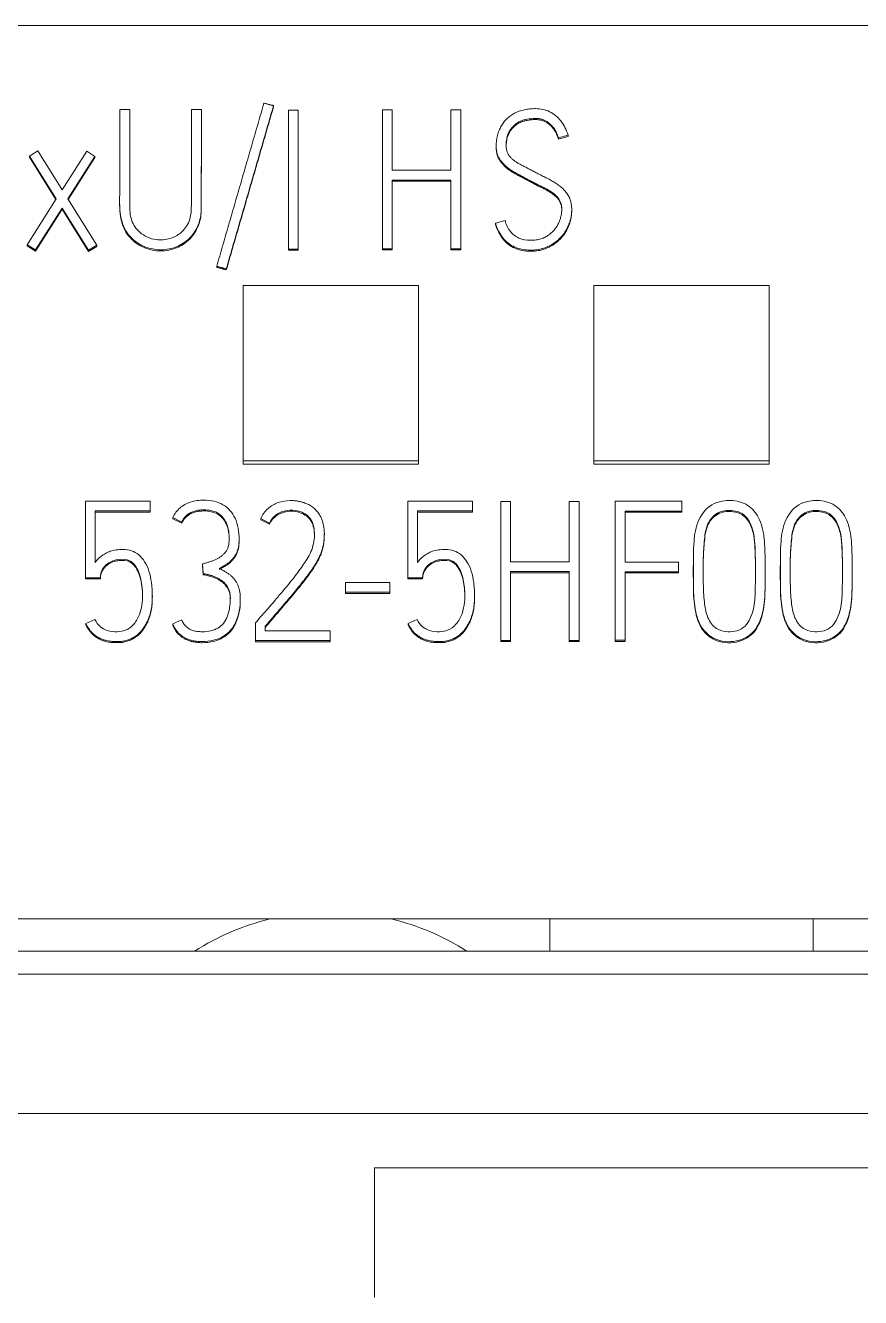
# Model space of a CAD drawing. Header units: millimetres. Extents: x 1359 to 3577, y 1333 to 3557.
# Drawn here: x 2915.69 to 2925.21, y 3315.58 to 3330.08 of the extents above; entities that cross this region are included whole.
import ezdxf

# ---------------------------------------------------------------- set-up
doc = ezdxf.new("R2010")
doc.units = ezdxf.units.MM
doc.set_wipeout_variables(frame=1)
doc.layers.add('000-PI-Oprema', color=30, linetype='Continuous', lineweight=5)
doc.layers.add('002-PI-Kabelska kanalica', color=150, linetype='Continuous')

# ---------------------------------------------------------------- blocks, each defined once
blk = doc.blocks.new('S7-1500 AQ HF - 6ES7532-5HF00-0AB0')
blk.add_wipeout([(0.1, 147), (34.8, 147), (34.8, 0), (0, 0.012)])
at = {"layer": '000-PI-Oprema', "color": 0, "linetype": 'ByBlock', "lineweight": 0}
for p, q in [((29.8, 147), (5, 147)), ((11.812, 146.042), (11.812, 146.029)), ((12.748, 146.086), (12.748, 146.073)), ((13.989, 146.037), (13.989, 144.454)), ((14.099, 146.037), (13.989, 146.037)), ((14.099, 145.35), (14.099, 146.037)), ((14.883, 146.037), (14.77, 146.037)), ((14.77, 146.037), (14.77, 145.35)), ((14.883, 144.454), (14.883, 146.037)), ((11.812, 145.808), (11.812, 145.786)), ((15.997, 145.718), (16.106, 145.749)), ((15.997, 145.705), (16.106, 145.736)), ((16.106, 145.749), (16.106, 145.736)), ((11.812, 145.602), (11.812, 145.615)), ((15.287, 145.629), (15.287, 145.616)), ((15.997, 145.718), (15.997, 145.705)), ((10.061, 145.57), (9.965, 145.511)), ((9.965, 145.511), (10.271, 145.025)), ((9.965, 145.511), (9.965, 145.498)), ((9.965, 145.498), (10.267, 145.018)), ((10.338, 145.128), (10.061, 145.57)), ((10.618, 145.566), (10.338, 145.128)), ((10.402, 145.025), (10.711, 145.507)), ((10.406, 145.018), (10.711, 145.494)), ((10.711, 145.507), (10.618, 145.566)), ((10.711, 145.507), (10.711, 145.494)), ((10.995, 145.417), (10.995, 145.404)), ((11.811, 145.356), (11.811, 145.344)), ((14.77, 145.35), (14.099, 145.35)), ((14.099, 144.454), (14.099, 145.238)), ((14.099, 145.238), (14.77, 145.238)), ((14.099, 145.225), (14.77, 145.225)), ((14.77, 145.238), (14.77, 144.454)), ((10.271, 145.025), (9.939, 144.501)), ((10.733, 144.494), (10.402, 145.025)), ((10.034, 144.441), (10.336, 144.919)), ((10.034, 144.429), (10.336, 144.906)), ((10.336, 144.919), (10.336, 144.906)), ((10.336, 144.919), (10.638, 144.437)), ((10.336, 144.906), (10.638, 144.424)), ((10.993, 144.997), (10.993, 144.985)), ((16.148, 144.891), (16.148, 144.903)), ((15.389, 144.776), (15.28, 144.745)), ((15.28, 144.745), (15.28, 144.732)), ((9.939, 144.501), (10.034, 144.441)), ((9.939, 144.501), (9.939, 144.488)), ((9.939, 144.488), (10.034, 144.429)), ((10.034, 144.441), (10.034, 144.429)), ((10.638, 144.437), (10.733, 144.494)), ((10.638, 144.424), (10.733, 144.481)), ((10.638, 144.437), (10.638, 144.424)), ((10.733, 144.494), (10.733, 144.481)), ((12.919, 144.452), (12.919, 144.44)), ((13.03, 144.452), (13.03, 144.44)), ((13.989, 144.454), (13.989, 144.442)), ((13.989, 144.454), (14.099, 144.454)), ((13.989, 144.442), (14.099, 144.442)), ((14.099, 144.454), (14.099, 144.442)), ((14.77, 144.454), (14.77, 144.442)), ((14.77, 144.454), (14.883, 144.454)), ((14.77, 144.442), (14.883, 144.442)), ((14.883, 144.454), (14.883, 144.442)), ((12.1, 144.256), (12.1, 144.244)), ((12.209, 144.226), (12.209, 144.213)), ((12.4, 144.036), (12.4, 142.037)), ((14.4, 144.036), (12.4, 144.036)), ((14.4, 142.037), (14.4, 144.036)), ((16.4, 144.036), (16.4, 142.037)), ((18.4, 144.036), (16.4, 144.036)), ((18.4, 142.037), (18.4, 144.036)), ((12.4, 142.037), (12.4, 141.999)), ((12.4, 142.037), (14.4, 142.037)), ((12.4, 141.999), (14.4, 141.999)), ((14.4, 142.037), (14.4, 141.999)), ((16.4, 142.037), (16.4, 141.999)), ((16.4, 142.037), (18.4, 142.037)), ((16.4, 141.999), (18.4, 141.999)), ((18.4, 142.037), (18.4, 141.999)), ((10.604, 141.576), (11.343, 141.576)), ((10.604, 140.704), (10.604, 141.576)), ((11.343, 141.576), (11.343, 141.466)), ((14.279, 141.576), (15.018, 141.576)), ((14.279, 140.704), (14.279, 141.576)), ((15.018, 141.576), (15.018, 141.466)), ((15.338, 141.574), (15.338, 139.991)), ((15.449, 141.574), (15.338, 141.574)), ((15.449, 140.887), (15.449, 141.574)), ((16.232, 141.574), (16.119, 141.574)), ((16.119, 141.574), (16.119, 140.887)), ((16.232, 139.991), (16.232, 141.574)), ((17.404, 141.576), (16.643, 141.576)), ((16.643, 141.576), (16.643, 139.993)), ((17.404, 141.464), (17.404, 141.576)), ((10.715, 141.466), (10.715, 140.88)), ((11.343, 141.466), (10.715, 141.466)), ((11.343, 141.453), (10.715, 141.453)), ((11.343, 141.466), (11.343, 141.453)), ((11.599, 141.391), (11.599, 141.378)), ((11.599, 141.391), (11.701, 141.34)), ((11.599, 141.378), (11.701, 141.328)), ((12.602, 141.38), (12.602, 141.367)), ((12.701, 141.329), (12.602, 141.38)), ((14.39, 141.466), (14.39, 140.88)), ((15.018, 141.466), (14.39, 141.466)), ((15.018, 141.453), (14.39, 141.453)), ((15.018, 141.466), (15.018, 141.453)), ((16.756, 140.882), (16.756, 141.464)), ((16.756, 141.464), (17.404, 141.464)), ((16.756, 141.451), (17.404, 141.451)), ((17.404, 141.464), (17.404, 141.451)), ((11.701, 141.34), (11.701, 141.328)), ((12.701, 141.317), (12.602, 141.367)), ((12.701, 141.329), (12.701, 141.317)), ((12.355, 141.13), (12.355, 141.151)), ((13.327, 141.188), (13.327, 141.2)), ((11.938, 140.863), (11.938, 140.85)), ((11.938, 140.863), (11.945, 140.753)), ((11.938, 140.85), (11.945, 140.74)), ((16.119, 140.887), (15.449, 140.887)), ((17.364, 140.882), (16.756, 140.882)), ((17.364, 140.772), (17.364, 140.882)), ((17.534, 140.84), (17.534, 140.827)), ((18.354, 140.796), (18.354, 140.809)), ((18.526, 140.84), (18.526, 140.827)), ((19.346, 140.796), (19.346, 140.809)), ((10.604, 140.704), (10.604, 140.691)), ((10.773, 140.704), (10.604, 140.704)), ((10.773, 140.691), (10.604, 140.691)), ((10.773, 140.704), (10.773, 140.691)), ((11.945, 140.753), (11.945, 140.74)), ((14.075, 140.651), (13.569, 140.651)), ((13.569, 140.651), (13.569, 140.539)), ((14.075, 140.539), (14.075, 140.651)), ((14.279, 140.704), (14.279, 140.691)), ((14.448, 140.704), (14.279, 140.704)), ((14.448, 140.691), (14.279, 140.691)), ((14.448, 140.704), (14.448, 140.691)), ((15.449, 139.991), (15.449, 140.775)), ((15.449, 140.775), (16.119, 140.775)), ((15.449, 140.762), (16.119, 140.762)), ((16.119, 140.775), (16.119, 139.991)), ((16.756, 139.993), (16.756, 140.772)), ((16.756, 140.772), (17.364, 140.772)), ((16.756, 140.76), (17.364, 140.76)), ((17.364, 140.772), (17.364, 140.76)), ((13.569, 140.539), (14.075, 140.539)), ((13.569, 140.539), (13.569, 140.526)), ((13.569, 140.526), (14.075, 140.526)), ((14.075, 140.539), (14.075, 140.526)), ((11.366, 140.486), (11.366, 140.499)), ((12.369, 140.444), (12.369, 140.465)), ((15.04, 140.486), (15.04, 140.499)), ((10.609, 140.182), (10.711, 140.229)), ((11.701, 140.224), (11.599, 140.178)), ((14.284, 140.182), (14.386, 140.229)), ((10.609, 140.182), (10.609, 140.17)), ((11.599, 140.178), (11.599, 140.165)), ((12.542, 139.989), (12.542, 140.191)), ((12.653, 140.152), (12.653, 140.099)), ((12.653, 140.099), (13.394, 140.099)), ((13.394, 140.099), (13.394, 139.989)), ((14.284, 140.182), (14.284, 140.17)), ((12.542, 139.989), (12.542, 139.976)), ((13.394, 139.989), (12.542, 139.989)), ((13.394, 139.976), (12.542, 139.976)), ((13.394, 139.989), (13.394, 139.976)), ((15.338, 139.991), (15.338, 139.978)), ((15.338, 139.991), (15.449, 139.991)), ((15.338, 139.978), (15.449, 139.978)), ((15.449, 139.991), (15.449, 139.978)), ((16.119, 139.991), (16.119, 139.978)), ((16.119, 139.991), (16.232, 139.991)), ((16.119, 139.978), (16.232, 139.978)), ((16.232, 139.991), (16.232, 139.978)), ((16.643, 139.993), (16.756, 139.993)), ((16.643, 139.993), (16.643, 139.98)), ((16.643, 139.98), (16.756, 139.98)), ((16.756, 139.993), (16.756, 139.98)), ((29.8, 136.817), (5, 136.817)), ((15.9, 136.817), (15.9, 136.449)), ((18.9, 136.817), (18.9, 136.449)), ((29.9, 136.449), (4.9, 136.449)), ((29.9, 136.185), (4.9, 136.185)), ((5.9, 134.6), (28.9, 134.6)), ((20.9, 133.978), (13.9, 133.978))]:
    blk.add_line(p, q, dxfattribs=at)
for start, end in [(103.753, 122.3801), (57.6199, 76.247)]:
    blk.add_arc((13.4, 134), 2.9, start, end, dxfattribs=at)
for points, knots in [([(10.995, 146.042), (10.995, 145.971), (10.995, 145.815), (10.995, 145.575), (10.994, 145.337), (10.996, 145.12), (10.989, 144.914), (11.019, 144.701), (11.162, 144.526), (11.357, 144.44), (11.554, 144.441), (11.73, 144.51), (11.852, 144.635), (11.923, 144.797), (11.925, 144.987), (11.924, 145.218), (11.925, 145.489), (11.925, 145.753), (11.925, 145.94), (11.925, 146.026), (11.925, 146.042)], [0, 0, 0, 0, 0.056588, 0.12618, 0.193845, 0.248988, 0.301001, 0.361119, 0.417663, 0.475034, 0.525525, 0.571601, 0.623134, 0.662261, 0.7114, 0.774249, 0.84962, 0.929927, 0.98784, 1, 1, 1, 1]), ([(11.812, 146.042), (11.812, 145.999), (11.812, 145.9), (11.812, 145.732), (11.812, 145.511), (11.811, 145.254), (11.813, 144.999), (11.808, 144.778), (11.704, 144.633), (11.565, 144.56), (11.393, 144.546), (11.219, 144.621), (11.113, 144.783), (11.107, 144.954), (11.108, 145.131), (11.108, 145.338), (11.108, 145.592), (11.108, 145.834), (11.108, 145.987), (11.108, 146.042)], [0, 0, 0, 0, 0.037912, 0.088194, 0.15005, 0.235584, 0.316728, 0.37904, 0.427403, 0.467304, 0.515197, 0.575318, 0.625401, 0.679015, 0.724908, 0.783705, 0.863784, 0.951314, 1, 1, 1, 1]), ([(16.106, 145.749), (16.096, 145.779), (16.074, 145.837), (16.027, 145.914), (15.967, 145.975), (15.898, 146.02), (15.819, 146.047), (15.741, 146.054), (15.67, 146.05), (15.608, 146.041), (15.55, 146.024), (15.497, 146.002), (15.45, 145.973), (15.408, 145.938), (15.372, 145.898), (15.342, 145.852), (15.318, 145.802), (15.3, 145.746), (15.289, 145.687), (15.286, 145.629), (15.289, 145.574), (15.3, 145.526), (15.32, 145.484), (15.346, 145.447), (15.376, 145.413), (15.411, 145.383), (15.45, 145.354), (15.492, 145.328), (15.537, 145.304), (15.583, 145.28), (15.63, 145.255), (15.676, 145.23), (15.722, 145.205), (15.766, 145.183), (15.81, 145.163), (15.851, 145.143), (15.889, 145.121), (15.925, 145.098), (15.956, 145.074), (15.983, 145.047), (16.006, 145.017), (16.023, 144.984), (16.033, 144.945), (16.035, 144.906), (16.033, 144.868), (16.027, 144.83), (16.016, 144.791), (16.001, 144.751), (15.981, 144.712), (15.955, 144.676), (15.924, 144.642), (15.887, 144.612), (15.845, 144.586), (15.796, 144.565), (15.74, 144.554), (15.655, 144.549), (15.545, 144.564), (15.438, 144.649), (15.398, 144.731), (15.389, 144.776)], [0, 0, 0, 0, 0.029502, 0.056552, 0.082213, 0.107035, 0.131706, 0.157625, 0.177725, 0.196768, 0.215008, 0.232485, 0.249262, 0.265692, 0.282067, 0.298646, 0.315747, 0.333416, 0.35172, 0.370963, 0.387214, 0.402039, 0.415923, 0.429557, 0.443355, 0.457518, 0.472137, 0.48722, 0.502837, 0.518847, 0.535063, 0.551489, 0.567151, 0.582304, 0.596956, 0.611001, 0.624363, 0.637091, 0.649186, 0.660727, 0.671894, 0.683121, 0.695107, 0.708316, 0.719066, 0.730707, 0.743348, 0.756492, 0.769735, 0.783289, 0.797204, 0.811603, 0.826753, 0.842746, 0.859925, 0.878764, 0.920226, 0.957605, 1, 1, 1, 1]), ([(15.28, 144.745), (15.289, 144.714), (15.312, 144.654), (15.361, 144.576), (15.424, 144.515), (15.499, 144.47), (15.586, 144.444), (15.671, 144.437), (15.749, 144.442), (15.815, 144.455), (15.876, 144.478), (15.931, 144.508), (15.981, 144.544), (16.024, 144.584), (16.061, 144.63), (16.092, 144.68), (16.117, 144.734), (16.135, 144.789), (16.145, 144.846), (16.149, 144.904), (16.145, 144.961), (16.133, 145.014), (16.111, 145.06), (16.083, 145.101), (16.051, 145.138), (16.013, 145.171), (15.971, 145.2), (15.926, 145.228), (15.878, 145.253), (15.829, 145.277), (15.779, 145.302), (15.732, 145.327), (15.687, 145.351), (15.645, 145.373), (15.605, 145.393), (15.566, 145.413), (15.531, 145.433), (15.499, 145.454), (15.47, 145.476), (15.446, 145.501), (15.426, 145.527), (15.41, 145.557), (15.402, 145.59), (15.399, 145.635), (15.402, 145.689), (15.414, 145.746), (15.436, 145.794), (15.463, 145.832), (15.493, 145.865), (15.528, 145.89), (15.564, 145.91), (15.601, 145.924), (15.639, 145.932), (15.674, 145.936), (15.706, 145.939), (15.739, 145.941), (15.774, 145.939), (15.81, 145.931), (15.843, 145.918), (15.871, 145.901), (15.897, 145.882), (15.919, 145.86), (15.939, 145.837), (15.956, 145.813), (15.969, 145.788), (15.98, 145.763), (15.99, 145.74), (15.995, 145.725), (15.997, 145.718)], [0, 0, 0, 0, 0.030216, 0.057834, 0.084112, 0.110126, 0.13699, 0.166062, 0.187444, 0.207786, 0.227532, 0.246694, 0.265147, 0.28321, 0.301078, 0.318906, 0.33698, 0.354995, 0.372624, 0.390132, 0.408102, 0.424528, 0.439934, 0.454952, 0.469937, 0.485134, 0.500714, 0.516729, 0.533253, 0.550073, 0.566929, 0.583824, 0.598837, 0.613277, 0.627146, 0.64033, 0.652736, 0.664395, 0.675364, 0.685785, 0.695827, 0.705789, 0.716159, 0.727332, 0.74751, 0.765141, 0.780786, 0.795151, 0.808601, 0.821478, 0.833928, 0.845962, 0.857807, 0.868933, 0.878649, 0.88698, 0.899043, 0.910208, 0.920757, 0.930874, 0.940594, 0.950061, 0.959303, 0.96829, 0.9771, 0.985473, 0.993098, 1, 1, 1, 1]), ([(15.4, 145.621), (15.4, 145.64), (15.403, 145.678), (15.414, 145.733), (15.436, 145.781), (15.463, 145.82), (15.493, 145.852), (15.528, 145.878), (15.564, 145.897), (15.601, 145.911), (15.639, 145.919), (15.674, 145.924), (15.706, 145.927), (15.739, 145.928), (15.774, 145.926), (15.81, 145.919), (15.843, 145.905), (15.871, 145.889), (15.897, 145.869), (15.919, 145.848), (15.939, 145.824), (15.956, 145.8), (15.969, 145.775), (15.98, 145.751), (15.99, 145.727), (15.995, 145.712), (15.997, 145.705)], [0, 0, 0, 0, 0.065823, 0.131059, 0.188942, 0.242091, 0.291852, 0.339495, 0.385558, 0.430084, 0.473906, 0.515072, 0.551021, 0.581842, 0.626473, 0.667782, 0.706813, 0.744244, 0.780205, 0.815232, 0.849428, 0.882676, 0.915274, 0.946254, 0.974465, 1, 1, 1, 1]), ([(10.993, 144.985), (10.993, 144.96), (10.995, 144.861), (11.019, 144.688), (11.162, 144.513), (11.357, 144.427), (11.554, 144.428), (11.73, 144.497), (11.852, 144.623), (11.923, 144.785), (11.925, 144.974), (11.924, 145.205), (11.925, 145.414), (11.925, 145.544), (11.925, 145.581)], [0, 0, 0, 0, 0.033223, 0.13371, 0.228223, 0.324119, 0.408514, 0.48553, 0.571667, 0.637068, 0.719204, 0.824256, 0.950238, 1, 1, 1, 1]), ([(15.287, 145.622), (15.287, 145.619), (15.287, 145.598), (15.289, 145.561), (15.3, 145.513), (15.32, 145.472), (15.346, 145.435), (15.376, 145.401), (15.411, 145.37), (15.45, 145.342), (15.492, 145.315), (15.537, 145.291), (15.583, 145.268), (15.63, 145.243), (15.676, 145.217), (15.722, 145.193), (15.766, 145.17), (15.81, 145.15), (15.851, 145.13), (15.889, 145.108), (15.925, 145.085), (15.956, 145.061), (15.983, 145.034), (16.006, 145.005), (16.023, 144.971), (16.033, 144.933), (16.035, 144.906), (16.035, 144.893)], [0, 0, 0, 0, 0.008262, 0.056111, 0.099761, 0.14064, 0.180782, 0.221408, 0.263107, 0.306149, 0.350557, 0.396538, 0.443676, 0.491422, 0.539784, 0.585899, 0.630514, 0.673652, 0.715005, 0.754346, 0.79182, 0.827432, 0.861414, 0.894293, 0.927346, 0.962637, 1, 1, 1, 1]), ([(15.28, 144.732), (15.289, 144.701), (15.312, 144.642), (15.361, 144.564), (15.424, 144.502), (15.499, 144.458), (15.586, 144.431), (15.671, 144.424), (15.749, 144.429), (15.815, 144.443), (15.876, 144.466), (15.931, 144.495), (15.981, 144.531), (16.024, 144.572), (16.061, 144.617), (16.092, 144.667), (16.117, 144.721), (16.135, 144.777), (16.145, 144.834), (16.148, 144.872), (16.148, 144.892), (16.148, 144.892)], [0, 0, 0, 0, 0.077352, 0.148056, 0.215328, 0.281923, 0.350695, 0.425118, 0.479856, 0.531932, 0.582482, 0.631538, 0.678776, 0.725017, 0.770759, 0.816399, 0.862669, 0.908787, 0.953917, 0.998739, 1, 1, 1, 1]), ([(12.129, 140.812), (12.138, 140.816), (12.156, 140.826), (12.182, 140.841), (12.209, 140.857), (12.235, 140.875), (12.26, 140.896), (12.283, 140.92), (12.304, 140.946), (12.321, 140.976), (12.336, 141.01), (12.348, 141.048), (12.354, 141.091), (12.357, 141.166), (12.349, 141.267), (12.315, 141.382), (12.256, 141.475), (12.173, 141.543), (12.069, 141.582), (11.942, 141.594), (11.804, 141.578), (11.675, 141.507), (11.618, 141.434), (11.599, 141.391)], [0, 0, 0, 0, 0.019459, 0.039301, 0.05955, 0.080105, 0.100989, 0.122386, 0.144292, 0.16684, 0.190353, 0.215738, 0.244087, 0.27581, 0.363621, 0.439823, 0.508996, 0.575574, 0.644592, 0.722009, 0.822031, 0.909956, 1, 1, 1, 1]), ([(12.602, 141.38), (12.621, 141.423), (12.677, 141.498), (12.799, 141.572), (12.907, 141.586), (12.983, 141.584), (13.022, 141.579), (13.058, 141.572), (13.091, 141.562), (13.121, 141.551), (13.148, 141.539), (13.173, 141.525), (13.195, 141.51), (13.214, 141.494), (13.231, 141.477), (13.245, 141.46), (13.263, 141.438), (13.282, 141.408), (13.3, 141.369), (13.312, 141.328), (13.321, 141.286), (13.326, 141.244), (13.328, 141.203), (13.326, 141.164), (13.323, 141.126), (13.318, 141.09), (13.31, 141.054), (13.301, 141.02), (13.287, 140.981), (13.268, 140.935), (13.238, 140.88), (13.201, 140.822), (13.157, 140.76), (13.108, 140.694), (13.053, 140.624), (12.994, 140.552), (12.931, 140.476), (12.864, 140.398), (12.795, 140.318), (12.724, 140.235), (12.677, 140.18), (12.653, 140.152)], [0, 0, 0, 0, 0.061339, 0.118477, 0.180647, 0.199061, 0.216082, 0.231833, 0.246526, 0.260308, 0.273254, 0.285426, 0.29689, 0.307753, 0.31802, 0.327627, 0.336606, 0.355189, 0.37361, 0.392165, 0.410785, 0.42927, 0.447741, 0.464235, 0.480574, 0.496814, 0.51268, 0.527892, 0.542508, 0.566365, 0.593275, 0.623397, 0.656474, 0.692185, 0.730563, 0.771282, 0.814001, 0.858722, 0.904903, 0.951996, 1, 1, 1, 1]), ([(17.864, 141.578), (17.822, 141.57), (17.698, 141.53), (17.564, 141.338), (17.532, 141.04), (17.536, 140.744), (17.535, 140.488), (17.564, 140.278), (17.625, 140.113), (17.806, 139.979), (18.009, 139.961), (18.212, 140.055), (18.323, 140.249), (18.354, 140.482), (18.353, 140.737), (18.354, 140.991), (18.342, 141.204), (18.29, 141.389), (18.198, 141.515), (18.038, 141.588), (17.928, 141.59), (17.864, 141.578)], [0, 0, 0, 0, 0.03125, 0.09375, 0.15625, 0.25, 0.3125, 0.34375, 0.40625, 0.4375, 0.5, 0.546875, 0.59375, 0.65625, 0.71875, 0.78125, 0.84375, 0.875, 0.921875, 0.953125, 1, 1, 1, 1]), ([(18.856, 141.578), (18.814, 141.57), (18.69, 141.53), (18.556, 141.338), (18.524, 141.04), (18.528, 140.744), (18.527, 140.488), (18.556, 140.278), (18.617, 140.113), (18.798, 139.979), (19.001, 139.961), (19.204, 140.055), (19.315, 140.249), (19.346, 140.482), (19.345, 140.737), (19.346, 140.991), (19.334, 141.204), (19.282, 141.389), (19.19, 141.515), (19.03, 141.588), (18.92, 141.59), (18.856, 141.578)], [0, 0, 0, 0, 0.03125, 0.09375, 0.15625, 0.25, 0.3125, 0.34375, 0.40625, 0.4375, 0.5, 0.546875, 0.59375, 0.65625, 0.71875, 0.78125, 0.84375, 0.875, 0.921875, 0.953125, 1, 1, 1, 1]), ([(11.701, 141.34), (11.705, 141.35), (11.715, 141.367), (11.733, 141.392), (11.752, 141.412), (11.773, 141.429), (11.794, 141.443), (11.816, 141.454), (11.838, 141.462), (11.861, 141.469), (11.885, 141.474), (11.908, 141.477), (11.931, 141.479), (12.001, 141.48), (12.12, 141.461), (12.232, 141.319), (12.245, 141.186), (12.24, 141.094), (12.231, 141.053), (12.216, 141.019), (12.195, 140.99), (12.171, 140.964), (12.144, 140.942), (12.113, 140.924), (12.081, 140.908), (12.046, 140.895), (12.01, 140.884), (11.974, 140.873), (11.95, 140.866), (11.938, 140.863)], [0, 0, 0, 0, 0.025161, 0.048595, 0.070641, 0.091589, 0.111603, 0.13094, 0.14993, 0.168791, 0.187661, 0.206323, 0.224495, 0.242226, 0.372375, 0.490579, 0.643633, 0.679942, 0.712328, 0.741834, 0.769901, 0.797396, 0.824894, 0.852838, 0.881452, 0.911007, 0.940973, 0.970636, 1, 1, 1, 1]), ([(11.701, 141.328), (11.705, 141.337), (11.715, 141.355), (11.733, 141.379), (11.752, 141.399), (11.773, 141.416), (11.794, 141.43), (11.816, 141.441), (11.838, 141.45), (11.861, 141.456), (11.885, 141.461), (11.908, 141.464), (11.931, 141.466), (12.001, 141.468), (12.12, 141.448), (12.229, 141.311), (12.242, 141.2), (12.242, 141.141)], [0, 0, 0, 0, 0.039855, 0.076975, 0.111896, 0.145077, 0.176779, 0.207409, 0.237489, 0.267365, 0.297255, 0.326816, 0.355601, 0.383686, 0.589842, 0.777078, 1, 1, 1, 1]), ([(12.542, 140.191), (12.561, 140.214), (12.61, 140.27), (12.686, 140.356), (12.77, 140.454), (12.868, 140.569), (12.98, 140.703), (13.094, 140.858), (13.195, 141.022), (13.226, 141.207), (13.188, 141.39), (13.043, 141.474), (12.902, 141.481), (12.774, 141.435), (12.722, 141.37), (12.701, 141.329)], [0, 0, 0, 0, 0.045359, 0.114131, 0.17535, 0.242134, 0.346278, 0.440872, 0.537641, 0.636505, 0.724648, 0.804409, 0.869967, 0.936574, 1, 1, 1, 1]), ([(13.214, 141.186), (13.214, 141.191), (13.213, 141.256), (13.188, 141.378), (13.043, 141.461), (12.902, 141.468), (12.774, 141.423), (12.722, 141.357), (12.701, 141.317)], [0, 0, 0, 0, 0.023108, 0.259992, 0.474349, 0.650538, 0.829542, 1, 1, 1, 1]), ([(18.09, 141.437), (18.06, 141.456), (17.972, 141.478), (17.826, 141.471), (17.684, 141.336), (17.659, 141.138), (17.645, 140.931), (17.648, 140.754), (17.648, 140.579), (17.657, 140.42), (17.691, 140.247), (17.775, 140.123), (17.935, 140.077), (18.126, 140.105), (18.227, 140.325), (18.243, 140.562), (18.243, 140.811), (18.241, 141.038), (18.226, 141.214), (18.182, 141.35), (18.12, 141.419), (18.09, 141.437)], [0, 0, 0, 0, 0.03125, 0.078125, 0.125, 0.1875, 0.25, 0.3125, 0.34375, 0.40625, 0.453125, 0.5, 0.53125, 0.59375, 0.65625, 0.71875, 0.8125, 0.875, 0.921875, 0.96875, 1, 1, 1, 1]), ([(18.09, 141.424), (18.06, 141.443), (17.972, 141.466), (17.826, 141.458), (17.684, 141.324), (17.659, 141.125), (17.648, 140.961), (17.647, 140.864), (17.647, 140.838)], [0, 0, 0, 0, 0.114194, 0.285486, 0.456777, 0.685166, 0.913555, 1, 1, 1, 1]), ([(18.243, 140.75), (18.243, 140.778), (18.242, 140.876), (18.241, 141.026), (18.226, 141.201), (18.182, 141.337), (18.12, 141.406), (18.09, 141.424)], [0, 0, 0, 0, 0.115044, 0.410029, 0.631268, 0.852507, 1, 1, 1, 1]), ([(19.082, 141.437), (19.052, 141.456), (18.964, 141.478), (18.818, 141.471), (18.676, 141.336), (18.651, 141.138), (18.637, 140.931), (18.64, 140.754), (18.64, 140.579), (18.649, 140.42), (18.683, 140.247), (18.767, 140.123), (18.927, 140.077), (19.118, 140.105), (19.219, 140.325), (19.235, 140.562), (19.235, 140.811), (19.233, 141.038), (19.218, 141.214), (19.174, 141.35), (19.112, 141.419), (19.082, 141.437)], [0, 0, 0, 0, 0.03125, 0.078125, 0.125, 0.1875, 0.25, 0.3125, 0.34375, 0.40625, 0.453125, 0.5, 0.53125, 0.59375, 0.65625, 0.71875, 0.8125, 0.875, 0.921875, 0.96875, 1, 1, 1, 1]), ([(19.082, 141.424), (19.052, 141.443), (18.964, 141.466), (18.818, 141.458), (18.676, 141.324), (18.651, 141.125), (18.64, 140.961), (18.639, 140.864), (18.639, 140.838)], [0, 0, 0, 0, 0.114194, 0.285486, 0.456777, 0.685166, 0.913555, 1, 1, 1, 1]), ([(19.235, 140.75), (19.235, 140.778), (19.234, 140.876), (19.233, 141.026), (19.218, 141.201), (19.174, 141.337), (19.112, 141.406), (19.082, 141.424)], [0, 0, 0, 0, 0.115044, 0.410029, 0.631268, 0.852507, 1, 1, 1, 1]), ([(12.129, 140.799), (12.138, 140.804), (12.156, 140.813), (12.182, 140.828), (12.209, 140.844), (12.235, 140.862), (12.26, 140.883), (12.283, 140.907), (12.304, 140.934), (12.321, 140.964), (12.336, 140.997), (12.348, 141.035), (12.354, 141.078), (12.355, 141.109), (12.355, 141.126), (12.355, 141.127)], [0, 0, 0, 0, 0.070239, 0.141859, 0.214947, 0.289138, 0.36452, 0.44175, 0.520823, 0.60221, 0.68708, 0.778706, 0.881031, 0.995537, 1, 1, 1, 1]), ([(13.327, 141.189), (13.327, 141.189), (13.327, 141.176), (13.326, 141.151), (13.323, 141.114), (13.318, 141.077), (13.31, 141.041), (13.301, 141.007), (13.287, 140.969), (13.268, 140.922), (13.238, 140.868), (13.201, 140.809), (13.157, 140.747), (13.108, 140.681), (13.053, 140.612), (12.994, 140.539), (12.931, 140.464), (12.864, 140.386), (12.795, 140.305), (12.724, 140.223), (12.677, 140.167), (12.653, 140.139)], [0, 0, 0, 0, 0.000351, 0.030208, 0.059783, 0.089178, 0.117897, 0.145433, 0.17189, 0.215074, 0.263783, 0.318309, 0.378181, 0.442821, 0.512289, 0.585996, 0.663321, 0.744272, 0.827864, 0.913107, 1, 1, 1, 1]), ([(10.715, 140.88), (10.72, 140.887), (10.73, 140.899), (10.746, 140.918), (10.764, 140.936), (10.784, 140.953), (10.807, 140.968), (10.831, 140.983), (10.858, 140.996), (10.887, 141.007), (10.919, 141.016), (10.954, 141.023), (10.991, 141.027), (11.05, 141.029), (11.129, 141.019), (11.217, 140.968), (11.285, 140.886), (11.333, 140.777), (11.36, 140.642), (11.367, 140.518), (11.364, 140.416), (11.354, 140.344), (11.337, 140.278), (11.315, 140.218), (11.287, 140.163), (11.255, 140.115), (11.218, 140.073), (11.175, 140.039), (11.129, 140.012), (11.078, 139.992), (11.024, 139.98), (10.98, 139.977), (10.947, 139.978), (10.922, 139.979), (10.894, 139.981), (10.863, 139.984), (10.83, 139.992), (10.796, 140.003), (10.761, 140.018), (10.727, 140.038), (10.693, 140.063), (10.661, 140.096), (10.632, 140.136), (10.616, 140.166), (10.609, 140.182)], [0, 0, 0, 0, 0.010575, 0.021534, 0.032937, 0.044729, 0.056875, 0.069452, 0.0826, 0.096505, 0.111279, 0.126985, 0.143702, 0.161538, 0.205913, 0.248141, 0.293825, 0.346182, 0.40699, 0.478261, 0.512629, 0.544859, 0.575282, 0.604004, 0.631084, 0.6569, 0.681684, 0.705765, 0.729734, 0.753772, 0.778045, 0.803118, 0.812005, 0.822876, 0.835737, 0.849942, 0.864952, 0.880894, 0.897668, 0.915306, 0.934053, 0.954105, 0.975931, 1, 1, 1, 1]), ([(14.39, 140.88), (14.395, 140.887), (14.404, 140.899), (14.421, 140.918), (14.439, 140.936), (14.459, 140.953), (14.482, 140.968), (14.506, 140.983), (14.532, 140.996), (14.562, 141.007), (14.594, 141.016), (14.629, 141.023), (14.666, 141.027), (14.725, 141.029), (14.804, 141.019), (14.892, 140.968), (14.96, 140.886), (15.008, 140.777), (15.035, 140.642), (15.042, 140.518), (15.038, 140.416), (15.029, 140.344), (15.012, 140.278), (14.99, 140.218), (14.962, 140.163), (14.93, 140.115), (14.893, 140.073), (14.85, 140.039), (14.804, 140.012), (14.753, 139.992), (14.699, 139.98), (14.655, 139.977), (14.622, 139.978), (14.597, 139.979), (14.569, 139.981), (14.538, 139.984), (14.505, 139.992), (14.47, 140.003), (14.436, 140.018), (14.402, 140.038), (14.368, 140.063), (14.336, 140.096), (14.307, 140.136), (14.291, 140.166), (14.284, 140.182)], [0, 0, 0, 0, 0.010575, 0.021534, 0.032937, 0.044729, 0.056875, 0.069452, 0.0826, 0.096505, 0.111279, 0.126985, 0.143702, 0.161538, 0.205913, 0.248141, 0.293825, 0.346182, 0.40699, 0.478261, 0.512629, 0.544859, 0.575282, 0.604004, 0.631084, 0.6569, 0.681684, 0.705765, 0.729734, 0.753772, 0.778045, 0.803118, 0.812005, 0.822876, 0.835737, 0.849942, 0.864952, 0.880894, 0.897668, 0.915306, 0.934053, 0.954105, 0.975931, 1, 1, 1, 1]), ([(10.711, 140.229), (10.727, 140.195), (10.764, 140.144), (10.858, 140.094), (10.959, 140.086), (11.069, 140.101), (11.166, 140.174), (11.228, 140.292), (11.259, 140.437), (11.252, 140.601), (11.225, 140.767), (11.13, 140.914), (10.978, 140.921), (10.865, 140.884), (10.789, 140.8), (10.774, 140.741), (10.773, 140.704)], [0, 0, 0, 0, 0.059022, 0.110017, 0.175174, 0.228533, 0.294979, 0.374406, 0.452147, 0.547151, 0.653629, 0.744768, 0.81483, 0.893356, 0.941956, 1, 1, 1, 1]), ([(11.255, 140.482), (11.255, 140.515), (11.249, 140.61), (11.225, 140.755), (11.13, 140.902), (10.978, 140.908), (10.865, 140.872), (10.789, 140.787), (10.774, 140.728), (10.773, 140.691)], [0, 0, 0, 0, 0.110862, 0.319923, 0.498869, 0.636431, 0.790612, 0.886035, 1, 1, 1, 1]), ([(11.599, 140.178), (11.602, 140.17), (11.61, 140.154), (11.623, 140.13), (11.638, 140.106), (11.656, 140.082), (11.678, 140.061), (11.703, 140.041), (11.731, 140.023), (11.763, 140.008), (11.799, 139.994), (11.839, 139.984), (11.885, 139.979), (11.96, 139.976), (12.06, 139.985), (12.173, 140.028), (12.262, 140.103), (12.326, 140.205), (12.362, 140.331), (12.37, 140.438), (12.368, 140.515), (12.362, 140.554), (12.353, 140.59), (12.34, 140.624), (12.325, 140.654), (12.306, 140.683), (12.284, 140.708), (12.259, 140.732), (12.23, 140.753), (12.198, 140.773), (12.164, 140.793), (12.141, 140.806), (12.129, 140.812)], [0, 0, 0, 0, 0.016308, 0.03331, 0.051065, 0.069403, 0.088334, 0.108132, 0.128912, 0.150812, 0.174077, 0.199384, 0.227539, 0.258836, 0.339488, 0.411171, 0.480216, 0.552248, 0.632093, 0.724403, 0.750895, 0.775618, 0.798835, 0.820921, 0.842207, 0.86296, 0.883743, 0.90511, 0.927322, 0.95053, 0.974743, 1, 1, 1, 1]), ([(14.386, 140.229), (14.401, 140.195), (14.439, 140.144), (14.533, 140.094), (14.634, 140.086), (14.743, 140.101), (14.841, 140.174), (14.903, 140.292), (14.933, 140.437), (14.927, 140.601), (14.9, 140.767), (14.804, 140.914), (14.653, 140.921), (14.54, 140.884), (14.464, 140.8), (14.449, 140.741), (14.448, 140.704)], [0, 0, 0, 0, 0.059022, 0.110017, 0.175174, 0.228533, 0.294979, 0.374406, 0.452147, 0.547151, 0.653629, 0.744768, 0.81483, 0.893356, 0.941956, 1, 1, 1, 1]), ([(14.93, 140.482), (14.93, 140.515), (14.924, 140.61), (14.9, 140.755), (14.804, 140.902), (14.653, 140.908), (14.54, 140.872), (14.464, 140.787), (14.449, 140.728), (14.448, 140.691)], [0, 0, 0, 0, 0.110862, 0.319923, 0.498869, 0.636431, 0.790612, 0.886035, 1, 1, 1, 1]), ([(17.534, 140.827), (17.534, 140.781), (17.535, 140.65), (17.535, 140.476), (17.564, 140.266), (17.625, 140.101), (17.806, 139.966), (18.009, 139.948), (18.212, 140.043), (18.323, 140.236), (18.354, 140.47), (18.353, 140.663), (18.354, 140.772), (18.354, 140.796)], [0, 0, 0, 0, 0.065476, 0.18556, 0.245602, 0.365686, 0.425728, 0.545812, 0.635875, 0.725938, 0.846022, 0.966106, 1, 1, 1, 1]), ([(18.526, 140.827), (18.526, 140.781), (18.527, 140.65), (18.527, 140.476), (18.556, 140.266), (18.617, 140.101), (18.798, 139.966), (19.001, 139.948), (19.204, 140.043), (19.315, 140.236), (19.346, 140.47), (19.345, 140.663), (19.346, 140.772), (19.346, 140.796)], [0, 0, 0, 0, 0.065476, 0.18556, 0.245602, 0.365686, 0.425728, 0.545812, 0.635875, 0.725938, 0.846022, 0.966106, 1, 1, 1, 1]), ([(11.945, 140.753), (11.957, 140.751), (11.981, 140.746), (12.017, 140.737), (12.052, 140.727), (12.088, 140.713), (12.121, 140.697), (12.153, 140.677), (12.181, 140.654), (12.206, 140.627), (12.228, 140.595), (12.244, 140.56), (12.254, 140.52), (12.257, 140.452), (12.249, 140.363), (12.225, 140.263), (12.181, 140.183), (12.115, 140.127), (12.03, 140.095), (11.948, 140.088), (11.878, 140.092), (11.828, 140.102), (11.786, 140.12), (11.751, 140.147), (11.722, 140.182), (11.707, 140.209), (11.701, 140.224)], [0, 0, 0, 0, 0.02738, 0.055263, 0.083718, 0.112185, 0.140262, 0.168233, 0.196053, 0.223907, 0.252387, 0.281692, 0.312418, 0.345525, 0.437535, 0.514429, 0.579935, 0.641132, 0.706523, 0.782286, 0.825991, 0.863975, 0.897416, 0.929394, 0.963085, 1, 1, 1, 1]), ([(11.945, 140.74), (11.957, 140.738), (11.981, 140.733), (12.017, 140.724), (12.052, 140.714), (12.088, 140.701), (12.121, 140.684), (12.153, 140.665), (12.181, 140.641), (12.206, 140.614), (12.228, 140.583), (12.244, 140.547), (12.254, 140.507), (12.255, 140.475), (12.255, 140.456), (12.255, 140.451)], [0, 0, 0, 0, 0.076955, 0.155321, 0.235296, 0.315307, 0.39422, 0.472835, 0.551025, 0.629313, 0.709358, 0.791722, 0.878079, 0.97113, 1, 1, 1, 1]), ([(11.366, 140.486), (11.366, 140.483), (11.365, 140.455), (11.364, 140.403), (11.354, 140.331), (11.337, 140.265), (11.315, 140.205), (11.287, 140.151), (11.255, 140.102), (11.218, 140.061), (11.175, 140.026), (11.129, 139.999), (11.078, 139.979), (11.024, 139.967), (10.98, 139.965), (10.947, 139.965), (10.922, 139.967), (10.894, 139.968), (10.863, 139.972), (10.83, 139.979), (10.796, 139.99), (10.761, 140.005), (10.727, 140.025), (10.693, 140.051), (10.661, 140.083), (10.632, 140.123), (10.616, 140.154), (10.609, 140.17)], [0, 0, 0, 0, 0.006507, 0.07195, 0.133322, 0.191255, 0.245946, 0.297513, 0.346671, 0.393864, 0.439719, 0.485361, 0.531134, 0.577354, 0.625098, 0.642021, 0.662722, 0.687212, 0.714261, 0.742843, 0.773199, 0.80514, 0.838725, 0.874425, 0.912607, 0.954167, 1, 1, 1, 1]), ([(11.599, 140.165), (11.602, 140.157), (11.61, 140.141), (11.623, 140.117), (11.638, 140.093), (11.656, 140.07), (11.678, 140.048), (11.703, 140.028), (11.731, 140.01), (11.763, 139.995), (11.799, 139.982), (11.839, 139.972), (11.885, 139.966), (11.96, 139.963), (12.06, 139.973), (12.173, 140.016), (12.262, 140.09), (12.326, 140.192), (12.361, 140.316), (12.369, 140.405), (12.369, 140.452)], [0, 0, 0, 0, 0.022676, 0.046318, 0.071006, 0.096504, 0.122828, 0.150357, 0.17925, 0.209702, 0.242052, 0.277241, 0.316391, 0.359908, 0.472053, 0.571728, 0.667735, 0.767894, 0.878918, 1, 1, 1, 1]), ([(15.04, 140.486), (15.04, 140.483), (15.04, 140.455), (15.038, 140.403), (15.029, 140.331), (15.012, 140.265), (14.99, 140.205), (14.962, 140.151), (14.93, 140.102), (14.893, 140.061), (14.85, 140.026), (14.804, 139.999), (14.753, 139.979), (14.699, 139.967), (14.655, 139.965), (14.622, 139.965), (14.597, 139.967), (14.569, 139.968), (14.538, 139.972), (14.505, 139.979), (14.47, 139.99), (14.436, 140.005), (14.402, 140.025), (14.368, 140.051), (14.336, 140.083), (14.307, 140.123), (14.291, 140.154), (14.284, 140.17)], [0, 0, 0, 0, 0.006507, 0.07195, 0.133322, 0.191255, 0.245946, 0.297513, 0.346671, 0.393864, 0.439719, 0.485361, 0.531134, 0.577354, 0.625098, 0.642021, 0.662722, 0.687212, 0.714261, 0.742843, 0.773199, 0.80514, 0.838725, 0.874425, 0.912607, 0.954167, 1, 1, 1, 1])]:
    blk.add_open_spline(points, degree=3, knots=knots, dxfattribs=at)
for points, degree in [([(11.108, 146.042), (10.995, 146.042)], 1), ([(11.925, 146.042), (11.812, 146.042)], 1), ([(12.639, 146.116), (12.1, 144.256)], 1), ([(12.209, 144.226), (12.748, 146.086)], 1), ([(12.209, 144.213), (12.748, 146.073)], 1), ([(12.748, 146.086), (12.639, 146.116)], 1), ([(12.919, 144.452), (12.919, 146.035)], 1), ([(12.919, 146.035), (13.03, 146.035)], 1), ([(13.03, 146.035), (13.03, 144.452)], 1), ([(13.03, 144.452), (12.919, 144.452)], 1), ([(13.03, 144.44), (12.919, 144.44)], 1), ([(12.1, 144.256), (12.209, 144.226)], 1), ([(12.1, 144.244), (12.209, 144.213)], 1), ([(13.9, 133.984), (13.9, 133.489), (13.9, 132.995), (13.9, 132.5)], 3)]:
    blk.add_open_spline(points, degree=degree, dxfattribs=at)
blk = doc.blocks.new('6ES7590-1AB60-0AA0-montažna za 1500')
for p, q in [((46379.794, 47140.626), (46179.794, 47140.626)), ((46379.794, 47135.463), (46179.794, 47135.463))]:
    blk.add_line(p, q)

msp = doc.modelspace()

# ---------------------------------------------------------------- block references
msp.add_blockref('6ES7590-1AB60-0AA0-montažna za 1500', (-43423.223, -43814.604))

# ---------------------------------------------------------------- next in the draw order: block references
at = {"layer": '002-PI-Kabelska kanalica', "color": 0, "linetype": 'ByBlock', "lineweight": 0}
msp.add_blockref('S7-1500 AQ HF - 6ES7532-5HF00-0AB0', (2905.771, 3183.076), dxfattribs=at)

doc.saveas('drawing.dxf')
